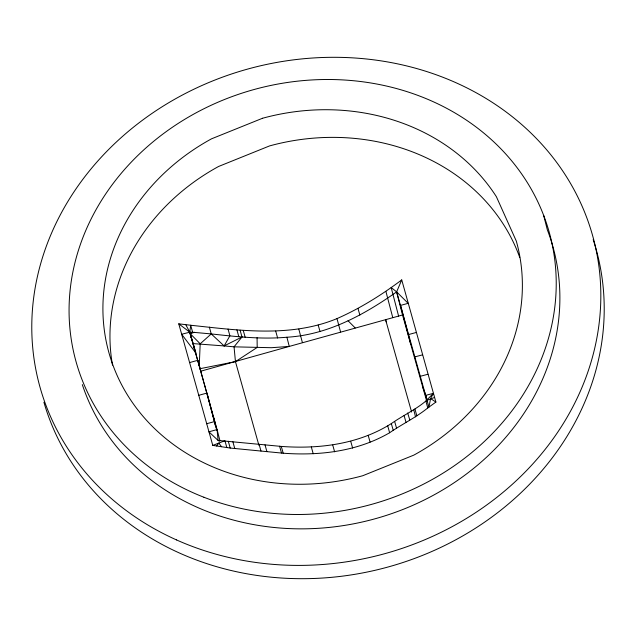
<?xml version="1.0" encoding="UTF-8"?>
<svg xmlns="http://www.w3.org/2000/svg" width="636" height="636" viewBox="0 0 636 636"><rect width="100%" height="100%" fill="white"/><g stroke="black" fill="none" stroke-linecap="round" stroke-linejoin="round"><path stroke-width="0.95" d="M199.267 365.024L200.197 343.806L211.239 333.924C236.346 336.683 261.642 339.497 286.908 337.231C327.524 334.902 364.07 314.852 396.633 291.86L401.737 279.912L435.899 402.071L427.79 407.938C415.928 417.534 402.135 424.069 389.63 432.742C357.519 451.449 319.701 455.877 283.195 453.214L230.208 448.054L212.774 445.399L178.764 323.835L190.689 325.25C239.168 330.386 290.525 337.843 336.993 318.604C360.095 308.46 381.544 294.977 401.737 279.912M191.285 338.137L189.806 332.191L190.689 325.25L192.644 332.254L211.239 333.924L224.118 345.928L234.048 346.835L271.413 347.709L289.253 346.421L402.524 314.987L396.633 291.86L391.164 287.536L398.613 316.116M422.813 387.324L425.826 395.322L433.355 393.35L430.588 398.565L428.934 407.167L396.633 291.86L408.153 303.324L400.656 305.375L410.761 344.346M192.644 343.567L224.118 345.928L229.89 335.816L228.054 329.035M216.606 445.987L218.848 443.069L221.487 446.711M240.098 330.195L241.998 337L234.048 346.835L235.455 361.638L258.892 445.272M185.895 324.924L189.806 332.191L196.015 353.203L181.642 334.25L189.806 332.191L192.644 332.254L190.164 333.614L217.083 429.562L208.894 431.82L218.084 440.422L281.295 446.416C319.145 449.223 358.712 444.262 391.323 423.592C402.675 415.642 415.213 409.974 425.858 401.046L433.355 393.35M224.118 345.928L241.998 337M427.002 400.267L434.555 397.468M212.774 445.399L224.921 440.74L226.829 447.537M203.655 381.616L190.164 333.614L194.592 332.302M200.857 371.162L289.253 346.421L286.908 337.231M206.581 423.759L214.769 421.509M189.464 362.607L197.971 360.27L200.793 371.305M198.575 395.361L207.05 393.04L214.221 421.04M408.702 334.512L416.198 332.493M414.911 356.875L422.423 354.872M420.38 376.266L427.893 374.27M200.054 368.689L235.455 361.638L257.198 347.431L257.071 337.684M219.484 441.249L218.084 440.422L217.083 429.562L219.945 440.724M430.588 398.565L435.899 402.071M178.764 323.835L189.806 332.191M348.059 320.751L355.206 327.961M190.164 333.614L200.197 343.806M407.652 413.018L409.783 419.895M411.619 412.056L385.662 319.972M385.607 319.582L386.354 322.134M394.654 421.469L396.594 428.306M391.323 423.592L393.263 430.429M368.165 435.31L370.104 442.123M350.714 441.289L352.646 448.102M385.901 291.407L392.762 317.61M336.993 318.604L340.562 331.936M228.292 441.257L230.208 448.054M402.524 314.987L426.772 401.443M425.858 401.046L427.79 407.938M414.926 408.972L416.858 415.865M358.012 308.492L359.857 315.074M318.199 325.044L320.043 331.626M332.731 445.065L334.631 451.854M298.793 329.082L302.354 342.422M311.306 446.917L313.206 453.714M275.69 331.078L277.638 338.034M281.295 446.416L283.195 453.214M279.601 446.226L281.502 453.015M243.278 330.521L245.234 337.485M265.013 444.834L266.905 451.624M259.091 444.27L260.991 451.059M404.106 415.547L406.007 422.391M387.729 425.897L389.63 432.742M236.918 329.869L238.818 336.683M203.91 382.554L216.86 430.469M209.371 327.143L211.239 333.924M232.863 441.686L234.748 448.499M213.299 416.286L216.2 427.583M214.706 422.948L215.437 425.802M543.653 215.389L547.318 229.755A245.289 215.564 -14.3 0 1 388.787 514.596A245.289 215.564 -14.3 0 1 82.322 384.613M413.813 410.029L415.531 416.89M193.312 344.275L195.093 351.843M112.508 365.144A211.208 185.609 -14.3 0 1 218.569 166.481L269.569 145.914A211.208 185.609 -14.3 0 1 519.739 257.437M593.181 239.597A286.518 251.792 -14.3 0 1 393.923 565.325A286.518 251.792 -14.3 0 1 43.908 402.238M262.525 118.264L211.518 138.823A211.208 185.609 -14.3 0 0 117.27 375.765A211.208 185.609 -14.3 0 0 362.766 475.72L413.766 455.153A211.208 185.609 -14.3 0 0 516.305 241.068L496.39 196.715A211.208 185.609 -14.3 0 0 262.525 118.264M427.034 400.108L425.826 395.322L427.002 400.052M203.91 497.249A245.289 215.564 -14.3 0 0 555.777 270.348A245.289 215.564 -14.3 0 0 178.247 123.376A245.289 215.564 -14.3 0 0 203.91 497.249M176.49 539.916A286.518 251.792 -14.3 0 0 600.813 293.124A286.518 251.792 -14.3 0 0 171.617 101.021A286.518 251.792 -14.3 0 0 176.49 539.916"/></g></svg>
